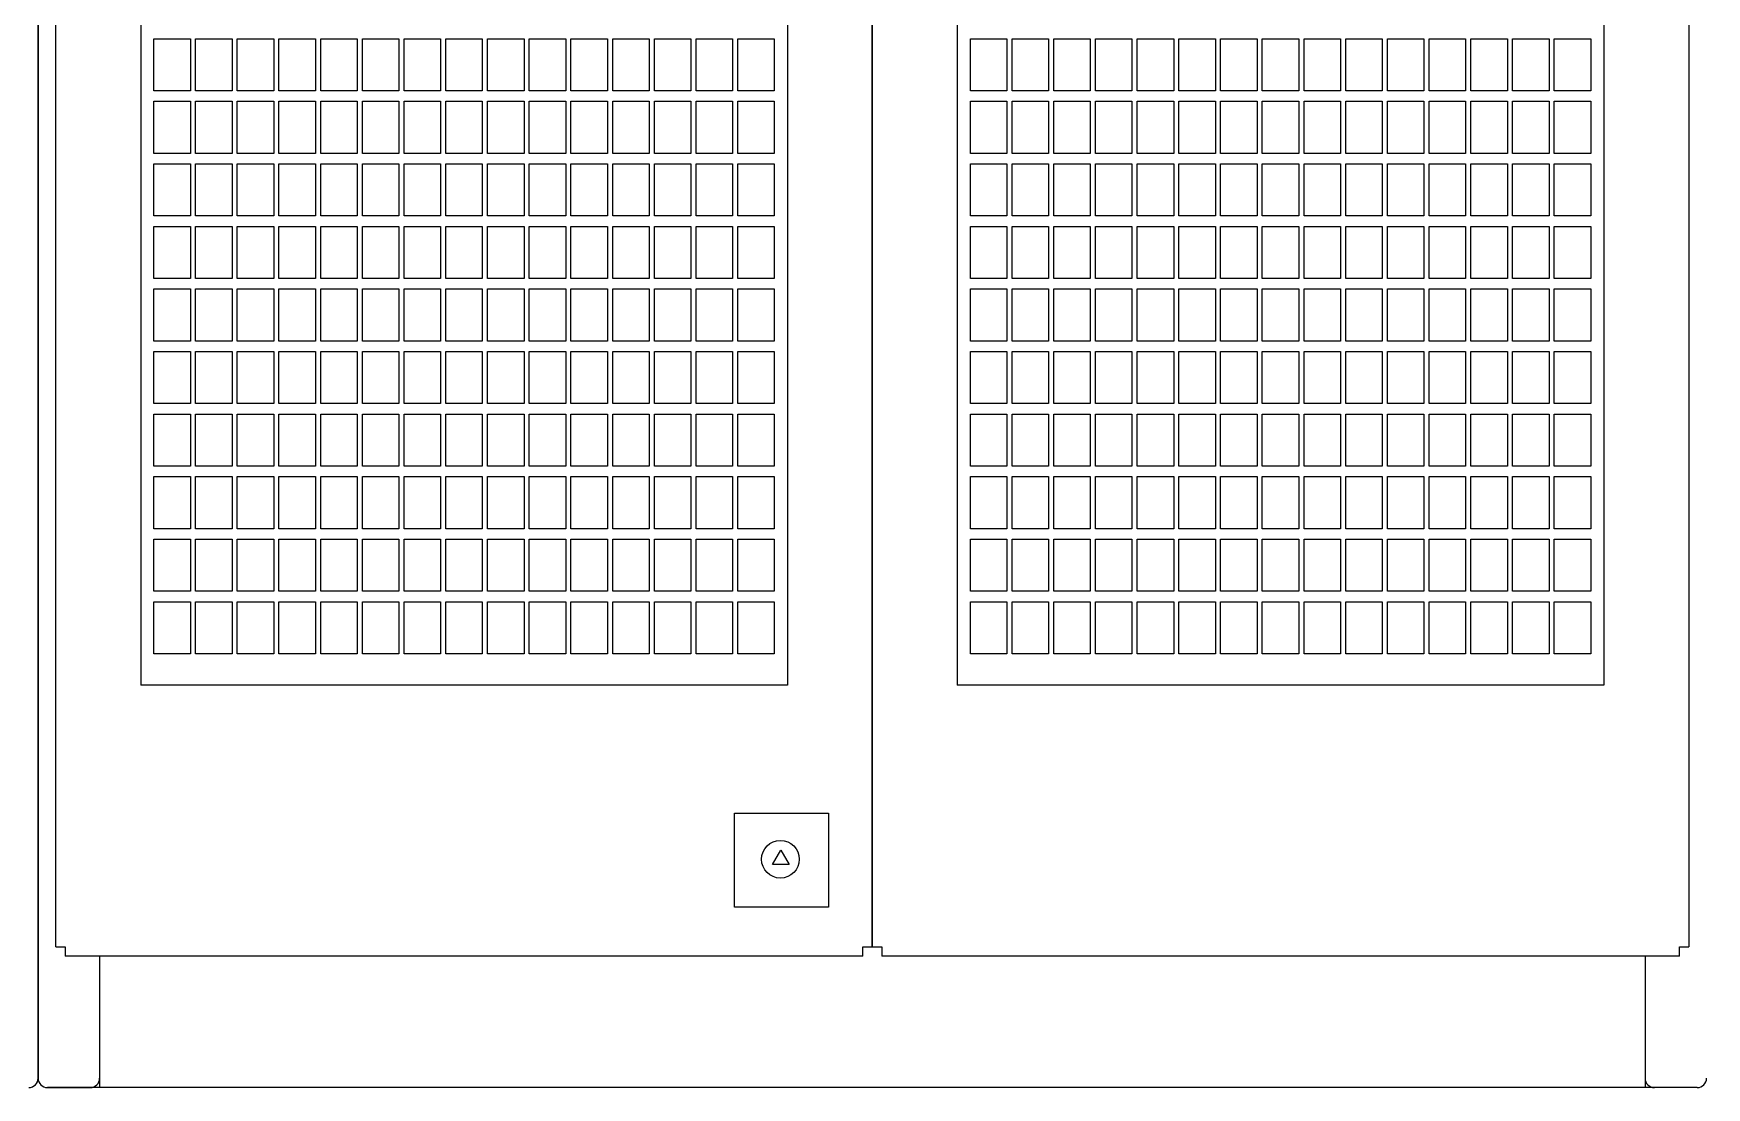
# Model space of a CAD drawing. Header units: inches. Extents: x 0 to 420, y 0 to 297.
# Drawn here: x 202.9 to 267.1, y 62.7 to 103.2 of the extents above; entities that cross this region are included whole.
import ezdxf
from ezdxf.lldxf.tags import DXFTag

# ---------------------------------------------------------------- set-up
doc = ezdxf.new("R2010")
doc.units = ezdxf.units.IN
doc.layers.add('Default', color=7, linetype='Continuous')
doc.layers.add('DV1_Default', color=7, linetype='Continuous')
tags = doc.linetypes.add('CENTER2', pattern=[1.125, 0.75, -0.125, 0.125, -0.125]).pattern_tags.tags
tags[10:11] = [DXFTag(74, 4), DXFTag(75, 0), DXFTag(340, '0'), DXFTag(46, 0.0), DXFTag(50, 0.0), DXFTag(44, 0.0), DXFTag(45, 0.0)]
tags[8:9] = [DXFTag(74, 4), DXFTag(75, 0), DXFTag(340, '0'), DXFTag(46, 0.0), DXFTag(50, 0.0), DXFTag(44, 0.0), DXFTag(45, 0.0)]
tags[6:7] = [DXFTag(74, 4), DXFTag(75, 0), DXFTag(340, '0'), DXFTag(46, 0.0), DXFTag(50, 0.0), DXFTag(44, 0.0), DXFTag(45, 0.0)]
tags[4:5] = [DXFTag(74, 4), DXFTag(75, 0), DXFTag(340, '0'), DXFTag(46, 0.0), DXFTag(50, 0.0), DXFTag(44, 0.0), DXFTag(45, 0.0)]

# ---------------------------------------------------------------- blocks, each defined once
blk = doc.blocks.new('SE')
at = {"layer": 'Default', "color": 7, "linetype": 'Continuous', "ltscale": 25.4}
for p, q in [((229.818, 69.65), (229.818, 73.259)), ((229.818, 73.259), (233.428, 73.259)), ((233.428, 73.259), (233.428, 69.65)), ((231.275, 71.294), (231.595, 71.843)), ((231.919, 71.294), (231.275, 71.294)), ((231.595, 71.843), (231.919, 71.294)), ((233.428, 69.65), (229.818, 69.65))]:
    blk.add_line(p, q, dxfattribs=at)
blk.add_circle((231.584, 71.494), 0.722, dxfattribs=at)
at = {"layer": 'DV1_Default', "color": 7, "linetype": 'Continuous', "ltscale": 25.4}
for p, q in [((203.109, 238.376), (203.109, 63.096)), ((203.109, 238.376), (203.109, 63.096)), ((203.109, 238.376), (203.109, 63.096)), ((203.109, 238.376), (203.109, 63.096)), ((203.109, 238.376), (203.109, 63.096)), ((203.109, 238.376), (203.109, 63.096)), ((203.109, 238.376), (203.109, 79.096)), ((203.109, 63.096), (203.109, 238.376)), ((203.109, 238.376), (203.109, 63.096)), ((203.109, 63.096), (203.109, 238.376)), ((203.109, 63.096), (203.109, 238.376)), ((203.109, 63.096), (203.109, 238.376)), ((203.789, 68.136), (203.789, 233.336)), ((203.789, 68.136), (203.789, 233.336)), ((235.109, 68.136), (235.109, 233.336)), ((266.429, 233.336), (266.429, 68.136)), ((203.109, 63.096), (203.109, 222.376)), ((203.109, 63.096), (203.109, 222.376)), ((203.109, 63.096), (203.109, 222.376)), ((203.109, 63.096), (203.109, 222.376)), ((203.109, 63.096), (203.109, 222.376)), ((203.109, 63.096), (203.109, 222.376)), ((203.109, 63.096), (203.109, 222.376)), ((203.109, 63.096), (203.109, 222.376)), ((235.109, 217.336), (235.109, 68.136)), ((207.549, 100.976), (207.549, 102.976)), ((207.549, 102.976), (208.949, 102.976)), ((208.949, 102.976), (208.949, 100.976)), ((209.149, 100.976), (209.149, 102.976)), ((209.149, 102.976), (210.549, 102.976)), ((210.549, 102.976), (210.549, 100.976)), ((210.749, 100.976), (210.749, 102.976)), ((210.749, 102.976), (212.149, 102.976)), ((212.149, 102.976), (212.149, 100.976)), ((212.349, 100.976), (212.349, 102.976)), ((212.349, 102.976), (213.749, 102.976)), ((213.749, 102.976), (213.749, 100.976)), ((213.949, 100.976), (213.949, 102.976)), ((213.949, 102.976), (215.349, 102.976)), ((215.349, 102.976), (215.349, 100.976)), ((215.549, 100.976), (215.549, 102.976)), ((215.549, 102.976), (216.949, 102.976)), ((216.949, 102.976), (216.949, 100.976)), ((217.149, 100.976), (217.149, 102.976)), ((217.149, 102.976), (218.549, 102.976)), ((218.549, 102.976), (218.549, 100.976)), ((218.749, 100.976), (218.749, 102.976)), ((218.749, 102.976), (220.149, 102.976)), ((220.149, 102.976), (220.149, 100.976)), ((220.349, 100.976), (220.349, 102.976)), ((220.349, 102.976), (221.749, 102.976)), ((221.749, 102.976), (221.749, 100.976)), ((221.949, 100.976), (221.949, 102.976)), ((221.949, 102.976), (223.349, 102.976)), ((223.349, 102.976), (223.349, 100.976)), ((223.549, 100.976), (223.549, 102.976)), ((223.549, 102.976), (224.949, 102.976)), ((224.949, 102.976), (224.949, 100.976)), ((225.149, 100.976), (225.149, 102.976)), ((225.149, 102.976), (226.549, 102.976)), ((226.549, 102.976), (226.549, 100.976)), ((226.749, 100.976), (226.749, 102.976)), ((226.749, 102.976), (228.149, 102.976)), ((228.149, 102.976), (228.149, 100.976)), ((228.349, 100.976), (228.349, 102.976)), ((228.349, 102.976), (229.749, 102.976)), ((229.749, 102.976), (229.749, 100.976)), ((229.949, 100.976), (229.949, 102.976)), ((229.949, 102.976), (231.349, 102.976)), ((231.349, 102.976), (231.349, 100.976)), ((238.869, 100.976), (238.869, 102.976)), ((238.869, 102.976), (240.269, 102.976)), ((240.269, 102.976), (240.269, 100.976)), ((240.469, 100.976), (240.469, 102.976)), ((240.469, 102.976), (241.869, 102.976)), ((241.869, 102.976), (241.869, 100.976)), ((242.069, 100.976), (242.069, 102.976)), ((242.069, 102.976), (243.469, 102.976)), ((243.469, 102.976), (243.469, 100.976)), ((243.669, 100.976), (243.669, 102.976)), ((243.669, 102.976), (245.069, 102.976)), ((245.069, 102.976), (245.069, 100.976)), ((245.269, 100.976), (245.269, 102.976)), ((245.269, 102.976), (246.669, 102.976)), ((246.669, 102.976), (246.669, 100.976)), ((246.869, 100.976), (246.869, 102.976)), ((246.869, 102.976), (248.269, 102.976)), ((248.269, 102.976), (248.269, 100.976)), ((248.469, 100.976), (248.469, 102.976)), ((248.469, 102.976), (249.869, 102.976)), ((249.869, 102.976), (249.869, 100.976)), ((250.069, 100.976), (250.069, 102.976)), ((250.069, 102.976), (251.469, 102.976)), ((251.469, 102.976), (251.469, 100.976)), ((251.669, 100.976), (251.669, 102.976)), ((251.669, 102.976), (253.069, 102.976)), ((253.069, 102.976), (253.069, 100.976)), ((253.269, 100.976), (253.269, 102.976)), ((253.269, 102.976), (254.669, 102.976)), ((254.669, 102.976), (254.669, 100.976)), ((254.869, 100.976), (254.869, 102.976)), ((254.869, 102.976), (256.269, 102.976)), ((256.269, 102.976), (256.269, 100.976)), ((256.469, 100.976), (256.469, 102.976)), ((256.469, 102.976), (257.869, 102.976)), ((257.869, 102.976), (257.869, 100.976)), ((258.069, 100.976), (258.069, 102.976)), ((258.069, 102.976), (259.469, 102.976)), ((259.469, 102.976), (259.469, 100.976)), ((259.669, 100.976), (259.669, 102.976)), ((259.669, 102.976), (261.069, 102.976)), ((261.069, 102.976), (261.069, 100.976)), ((261.269, 100.976), (261.269, 102.976)), ((261.269, 102.976), (262.669, 102.976)), ((262.669, 102.976), (262.669, 100.976)), ((208.949, 100.976), (207.549, 100.976)), ((210.549, 100.976), (209.149, 100.976)), ((212.149, 100.976), (210.749, 100.976)), ((213.749, 100.976), (212.349, 100.976)), ((215.349, 100.976), (213.949, 100.976)), ((216.949, 100.976), (215.549, 100.976)), ((218.549, 100.976), (217.149, 100.976)), ((220.149, 100.976), (218.749, 100.976)), ((221.749, 100.976), (220.349, 100.976)), ((223.349, 100.976), (221.949, 100.976)), ((224.949, 100.976), (223.549, 100.976)), ((226.549, 100.976), (225.149, 100.976)), ((228.149, 100.976), (226.749, 100.976)), ((229.749, 100.976), (228.349, 100.976)), ((231.349, 100.976), (229.949, 100.976)), ((240.269, 100.976), (238.869, 100.976)), ((241.869, 100.976), (240.469, 100.976)), ((243.469, 100.976), (242.069, 100.976)), ((245.069, 100.976), (243.669, 100.976)), ((246.669, 100.976), (245.269, 100.976)), ((248.269, 100.976), (246.869, 100.976)), ((249.869, 100.976), (248.469, 100.976)), ((251.469, 100.976), (250.069, 100.976)), ((253.069, 100.976), (251.669, 100.976)), ((254.669, 100.976), (253.269, 100.976)), ((256.269, 100.976), (254.869, 100.976)), ((257.869, 100.976), (256.469, 100.976)), ((259.469, 100.976), (258.069, 100.976)), ((261.069, 100.976), (259.669, 100.976)), ((262.669, 100.976), (261.269, 100.976)), ((207.549, 98.576), (207.549, 100.576)), ((207.549, 100.576), (208.949, 100.576)), ((208.949, 100.576), (208.949, 98.576)), ((209.149, 98.576), (209.149, 100.576)), ((209.149, 100.576), (210.549, 100.576)), ((210.549, 100.576), (210.549, 98.576)), ((210.749, 98.576), (210.749, 100.576)), ((210.749, 100.576), (212.149, 100.576)), ((212.149, 100.576), (212.149, 98.576)), ((212.349, 98.576), (212.349, 100.576)), ((212.349, 100.576), (213.749, 100.576)), ((213.749, 100.576), (213.749, 98.576)), ((213.949, 98.576), (213.949, 100.576)), ((213.949, 100.576), (215.349, 100.576)), ((215.349, 100.576), (215.349, 98.576)), ((215.549, 98.576), (215.549, 100.576)), ((215.549, 100.576), (216.949, 100.576)), ((216.949, 100.576), (216.949, 98.576)), ((217.149, 98.576), (217.149, 100.576)), ((217.149, 100.576), (218.549, 100.576)), ((218.549, 100.576), (218.549, 98.576)), ((218.749, 98.576), (218.749, 100.576)), ((218.749, 100.576), (220.149, 100.576)), ((220.149, 100.576), (220.149, 98.576)), ((220.349, 98.576), (220.349, 100.576)), ((220.349, 100.576), (221.749, 100.576)), ((221.749, 100.576), (221.749, 98.576)), ((221.949, 98.576), (221.949, 100.576)), ((221.949, 100.576), (223.349, 100.576)), ((223.349, 100.576), (223.349, 98.576)), ((223.549, 98.576), (223.549, 100.576)), ((223.549, 100.576), (224.949, 100.576)), ((224.949, 100.576), (224.949, 98.576)), ((225.149, 98.576), (225.149, 100.576)), ((225.149, 100.576), (226.549, 100.576)), ((226.549, 100.576), (226.549, 98.576)), ((226.749, 98.576), (226.749, 100.576)), ((226.749, 100.576), (228.149, 100.576)), ((228.149, 100.576), (228.149, 98.576)), ((228.349, 98.576), (228.349, 100.576)), ((228.349, 100.576), (229.749, 100.576)), ((229.749, 100.576), (229.749, 98.576)), ((229.949, 98.576), (229.949, 100.576)), ((229.949, 100.576), (231.349, 100.576)), ((231.349, 100.576), (231.349, 98.576)), ((238.869, 98.576), (238.869, 100.576)), ((238.869, 100.576), (240.269, 100.576)), ((240.269, 100.576), (240.269, 98.576)), ((240.469, 98.576), (240.469, 100.576)), ((240.469, 100.576), (241.869, 100.576)), ((241.869, 100.576), (241.869, 98.576)), ((242.069, 98.576), (242.069, 100.576)), ((242.069, 100.576), (243.469, 100.576)), ((243.469, 100.576), (243.469, 98.576)), ((243.669, 98.576), (243.669, 100.576)), ((243.669, 100.576), (245.069, 100.576)), ((245.069, 100.576), (245.069, 98.576)), ((245.269, 98.576), (245.269, 100.576)), ((245.269, 100.576), (246.669, 100.576)), ((246.669, 100.576), (246.669, 98.576)), ((246.869, 98.576), (246.869, 100.576)), ((246.869, 100.576), (248.269, 100.576)), ((248.269, 100.576), (248.269, 98.576)), ((248.469, 98.576), (248.469, 100.576)), ((248.469, 100.576), (249.869, 100.576)), ((249.869, 100.576), (249.869, 98.576)), ((250.069, 98.576), (250.069, 100.576)), ((250.069, 100.576), (251.469, 100.576)), ((251.469, 100.576), (251.469, 98.576)), ((251.669, 98.576), (251.669, 100.576)), ((251.669, 100.576), (253.069, 100.576)), ((253.069, 100.576), (253.069, 98.576)), ((253.269, 98.576), (253.269, 100.576)), ((253.269, 100.576), (254.669, 100.576)), ((254.669, 100.576), (254.669, 98.576)), ((254.869, 98.576), (254.869, 100.576)), ((254.869, 100.576), (256.269, 100.576)), ((256.269, 100.576), (256.269, 98.576)), ((256.469, 98.576), (256.469, 100.576)), ((256.469, 100.576), (257.869, 100.576)), ((257.869, 100.576), (257.869, 98.576)), ((258.069, 98.576), (258.069, 100.576)), ((258.069, 100.576), (259.469, 100.576)), ((259.469, 100.576), (259.469, 98.576)), ((259.669, 98.576), (259.669, 100.576)), ((259.669, 100.576), (261.069, 100.576)), ((261.069, 100.576), (261.069, 98.576)), ((261.269, 98.576), (261.269, 100.576)), ((261.269, 100.576), (262.669, 100.576)), ((262.669, 100.576), (262.669, 98.576)), ((208.949, 98.576), (207.549, 98.576)), ((210.549, 98.576), (209.149, 98.576)), ((212.149, 98.576), (210.749, 98.576)), ((213.749, 98.576), (212.349, 98.576)), ((215.349, 98.576), (213.949, 98.576)), ((216.949, 98.576), (215.549, 98.576)), ((218.549, 98.576), (217.149, 98.576)), ((220.149, 98.576), (218.749, 98.576)), ((221.749, 98.576), (220.349, 98.576)), ((223.349, 98.576), (221.949, 98.576)), ((224.949, 98.576), (223.549, 98.576)), ((226.549, 98.576), (225.149, 98.576)), ((228.149, 98.576), (226.749, 98.576)), ((229.749, 98.576), (228.349, 98.576)), ((231.349, 98.576), (229.949, 98.576)), ((240.269, 98.576), (238.869, 98.576)), ((241.869, 98.576), (240.469, 98.576)), ((243.469, 98.576), (242.069, 98.576)), ((245.069, 98.576), (243.669, 98.576)), ((246.669, 98.576), (245.269, 98.576)), ((248.269, 98.576), (246.869, 98.576)), ((249.869, 98.576), (248.469, 98.576)), ((251.469, 98.576), (250.069, 98.576)), ((253.069, 98.576), (251.669, 98.576)), ((254.669, 98.576), (253.269, 98.576)), ((256.269, 98.576), (254.869, 98.576)), ((257.869, 98.576), (256.469, 98.576)), ((259.469, 98.576), (258.069, 98.576)), ((261.069, 98.576), (259.669, 98.576)), ((262.669, 98.576), (261.269, 98.576)), ((207.549, 96.176), (207.549, 98.176)), ((207.549, 98.176), (208.949, 98.176)), ((208.949, 98.176), (208.949, 96.176)), ((209.149, 96.176), (209.149, 98.176)), ((209.149, 98.176), (210.549, 98.176)), ((210.549, 98.176), (210.549, 96.176)), ((210.749, 96.176), (210.749, 98.176)), ((210.749, 98.176), (212.149, 98.176)), ((212.149, 98.176), (212.149, 96.176)), ((212.349, 96.176), (212.349, 98.176)), ((212.349, 98.176), (213.749, 98.176)), ((213.749, 98.176), (213.749, 96.176)), ((213.949, 96.176), (213.949, 98.176)), ((213.949, 98.176), (215.349, 98.176)), ((215.349, 98.176), (215.349, 96.176)), ((215.549, 96.176), (215.549, 98.176)), ((215.549, 98.176), (216.949, 98.176)), ((216.949, 98.176), (216.949, 96.176)), ((217.149, 96.176), (217.149, 98.176)), ((217.149, 98.176), (218.549, 98.176)), ((218.549, 98.176), (218.549, 96.176)), ((218.749, 96.176), (218.749, 98.176)), ((218.749, 98.176), (220.149, 98.176)), ((220.149, 98.176), (220.149, 96.176)), ((220.349, 96.176), (220.349, 98.176)), ((220.349, 98.176), (221.749, 98.176)), ((221.749, 98.176), (221.749, 96.176)), ((221.949, 96.176), (221.949, 98.176)), ((221.949, 98.176), (223.349, 98.176)), ((223.349, 98.176), (223.349, 96.176)), ((223.549, 96.176), (223.549, 98.176)), ((223.549, 98.176), (224.949, 98.176)), ((224.949, 98.176), (224.949, 96.176)), ((225.149, 96.176), (225.149, 98.176)), ((225.149, 98.176), (226.549, 98.176)), ((226.549, 98.176), (226.549, 96.176)), ((226.749, 96.176), (226.749, 98.176)), ((226.749, 98.176), (228.149, 98.176)), ((228.149, 98.176), (228.149, 96.176)), ((228.349, 96.176), (228.349, 98.176)), ((228.349, 98.176), (229.749, 98.176)), ((229.749, 98.176), (229.749, 96.176)), ((229.949, 96.176), (229.949, 98.176)), ((229.949, 98.176), (231.349, 98.176)), ((231.349, 98.176), (231.349, 96.176)), ((238.869, 96.176), (238.869, 98.176)), ((238.869, 98.176), (240.269, 98.176)), ((240.269, 98.176), (240.269, 96.176)), ((240.469, 96.176), (240.469, 98.176)), ((240.469, 98.176), (241.869, 98.176)), ((241.869, 98.176), (241.869, 96.176)), ((242.069, 96.176), (242.069, 98.176)), ((242.069, 98.176), (243.469, 98.176)), ((243.469, 98.176), (243.469, 96.176)), ((243.669, 96.176), (243.669, 98.176)), ((243.669, 98.176), (245.069, 98.176)), ((245.069, 98.176), (245.069, 96.176)), ((245.269, 96.176), (245.269, 98.176)), ((245.269, 98.176), (246.669, 98.176)), ((246.669, 98.176), (246.669, 96.176)), ((246.869, 96.176), (246.869, 98.176)), ((246.869, 98.176), (248.269, 98.176)), ((248.269, 98.176), (248.269, 96.176)), ((248.469, 96.176), (248.469, 98.176)), ((248.469, 98.176), (249.869, 98.176)), ((249.869, 98.176), (249.869, 96.176)), ((250.069, 96.176), (250.069, 98.176)), ((250.069, 98.176), (251.469, 98.176)), ((251.469, 98.176), (251.469, 96.176)), ((251.669, 96.176), (251.669, 98.176)), ((251.669, 98.176), (253.069, 98.176)), ((253.069, 98.176), (253.069, 96.176)), ((253.269, 96.176), (253.269, 98.176)), ((253.269, 98.176), (254.669, 98.176)), ((254.669, 98.176), (254.669, 96.176)), ((254.869, 96.176), (254.869, 98.176)), ((254.869, 98.176), (256.269, 98.176)), ((256.269, 98.176), (256.269, 96.176)), ((256.469, 96.176), (256.469, 98.176)), ((256.469, 98.176), (257.869, 98.176)), ((257.869, 98.176), (257.869, 96.176)), ((258.069, 96.176), (258.069, 98.176)), ((258.069, 98.176), (259.469, 98.176)), ((259.469, 98.176), (259.469, 96.176)), ((259.669, 96.176), (259.669, 98.176)), ((259.669, 98.176), (261.069, 98.176)), ((261.069, 98.176), (261.069, 96.176)), ((261.269, 96.176), (261.269, 98.176)), ((261.269, 98.176), (262.669, 98.176)), ((262.669, 98.176), (262.669, 96.176)), ((208.949, 96.176), (207.549, 96.176)), ((207.549, 93.776), (207.549, 95.776)), ((207.549, 95.776), (208.949, 95.776)), ((208.949, 95.776), (208.949, 93.776)), ((210.549, 96.176), (209.149, 96.176)), ((209.149, 93.776), (209.149, 95.776)), ((209.149, 95.776), (210.549, 95.776)), ((210.549, 95.776), (210.549, 93.776)), ((212.149, 96.176), (210.749, 96.176)), ((210.749, 93.776), (210.749, 95.776)), ((210.749, 95.776), (212.149, 95.776)), ((212.149, 95.776), (212.149, 93.776)), ((213.749, 96.176), (212.349, 96.176)), ((212.349, 93.776), (212.349, 95.776)), ((212.349, 95.776), (213.749, 95.776)), ((213.749, 95.776), (213.749, 93.776)), ((215.349, 96.176), (213.949, 96.176)), ((213.949, 93.776), (213.949, 95.776)), ((213.949, 95.776), (215.349, 95.776)), ((215.349, 95.776), (215.349, 93.776)), ((216.949, 96.176), (215.549, 96.176)), ((215.549, 93.776), (215.549, 95.776)), ((215.549, 95.776), (216.949, 95.776)), ((216.949, 95.776), (216.949, 93.776)), ((218.549, 96.176), (217.149, 96.176)), ((217.149, 93.776), (217.149, 95.776)), ((217.149, 95.776), (218.549, 95.776)), ((218.549, 95.776), (218.549, 93.776)), ((220.149, 96.176), (218.749, 96.176)), ((218.749, 93.776), (218.749, 95.776)), ((218.749, 95.776), (220.149, 95.776)), ((220.149, 95.776), (220.149, 93.776)), ((221.749, 96.176), (220.349, 96.176)), ((220.349, 93.776), (220.349, 95.776)), ((220.349, 95.776), (221.749, 95.776)), ((221.749, 95.776), (221.749, 93.776)), ((223.349, 96.176), (221.949, 96.176)), ((221.949, 93.776), (221.949, 95.776)), ((221.949, 95.776), (223.349, 95.776)), ((223.349, 95.776), (223.349, 93.776)), ((224.949, 96.176), (223.549, 96.176)), ((223.549, 93.776), (223.549, 95.776)), ((223.549, 95.776), (224.949, 95.776)), ((224.949, 95.776), (224.949, 93.776)), ((226.549, 96.176), (225.149, 96.176)), ((225.149, 93.776), (225.149, 95.776)), ((225.149, 95.776), (226.549, 95.776)), ((226.549, 95.776), (226.549, 93.776)), ((228.149, 96.176), (226.749, 96.176)), ((226.749, 93.776), (226.749, 95.776)), ((226.749, 95.776), (228.149, 95.776)), ((228.149, 95.776), (228.149, 93.776)), ((229.749, 96.176), (228.349, 96.176)), ((228.349, 93.776), (228.349, 95.776)), ((228.349, 95.776), (229.749, 95.776)), ((229.749, 95.776), (229.749, 93.776)), ((231.349, 96.176), (229.949, 96.176)), ((229.949, 93.776), (229.949, 95.776)), ((229.949, 95.776), (231.349, 95.776)), ((231.349, 95.776), (231.349, 93.776)), ((240.269, 96.176), (238.869, 96.176)), ((238.869, 93.776), (238.869, 95.776)), ((238.869, 95.776), (240.269, 95.776)), ((240.269, 95.776), (240.269, 93.776)), ((241.869, 96.176), (240.469, 96.176)), ((240.469, 93.776), (240.469, 95.776)), ((240.469, 95.776), (241.869, 95.776)), ((241.869, 95.776), (241.869, 93.776)), ((243.469, 96.176), (242.069, 96.176)), ((242.069, 93.776), (242.069, 95.776)), ((242.069, 95.776), (243.469, 95.776)), ((243.469, 95.776), (243.469, 93.776)), ((245.069, 96.176), (243.669, 96.176)), ((243.669, 93.776), (243.669, 95.776)), ((243.669, 95.776), (245.069, 95.776)), ((245.069, 95.776), (245.069, 93.776)), ((246.669, 96.176), (245.269, 96.176)), ((245.269, 93.776), (245.269, 95.776)), ((245.269, 95.776), (246.669, 95.776)), ((246.669, 95.776), (246.669, 93.776)), ((248.269, 96.176), (246.869, 96.176)), ((246.869, 93.776), (246.869, 95.776)), ((246.869, 95.776), (248.269, 95.776)), ((248.269, 95.776), (248.269, 93.776)), ((249.869, 96.176), (248.469, 96.176)), ((248.469, 93.776), (248.469, 95.776)), ((248.469, 95.776), (249.869, 95.776)), ((249.869, 95.776), (249.869, 93.776)), ((251.469, 96.176), (250.069, 96.176)), ((250.069, 93.776), (250.069, 95.776)), ((250.069, 95.776), (251.469, 95.776)), ((251.469, 95.776), (251.469, 93.776)), ((253.069, 96.176), (251.669, 96.176)), ((251.669, 93.776), (251.669, 95.776)), ((251.669, 95.776), (253.069, 95.776)), ((253.069, 95.776), (253.069, 93.776)), ((254.669, 96.176), (253.269, 96.176)), ((253.269, 93.776), (253.269, 95.776)), ((253.269, 95.776), (254.669, 95.776)), ((254.669, 95.776), (254.669, 93.776)), ((256.269, 96.176), (254.869, 96.176)), ((254.869, 93.776), (254.869, 95.776)), ((254.869, 95.776), (256.269, 95.776)), ((256.269, 95.776), (256.269, 93.776)), ((257.869, 96.176), (256.469, 96.176)), ((256.469, 93.776), (256.469, 95.776)), ((256.469, 95.776), (257.869, 95.776)), ((257.869, 95.776), (257.869, 93.776)), ((259.469, 96.176), (258.069, 96.176)), ((258.069, 93.776), (258.069, 95.776)), ((258.069, 95.776), (259.469, 95.776)), ((259.469, 95.776), (259.469, 93.776)), ((261.069, 96.176), (259.669, 96.176)), ((259.669, 93.776), (259.669, 95.776)), ((259.669, 95.776), (261.069, 95.776)), ((261.069, 95.776), (261.069, 93.776)), ((262.669, 96.176), (261.269, 96.176)), ((261.269, 93.776), (261.269, 95.776)), ((261.269, 95.776), (262.669, 95.776)), ((262.669, 95.776), (262.669, 93.776)), ((208.949, 93.776), (207.549, 93.776)), ((210.549, 93.776), (209.149, 93.776)), ((212.149, 93.776), (210.749, 93.776)), ((213.749, 93.776), (212.349, 93.776)), ((215.349, 93.776), (213.949, 93.776)), ((216.949, 93.776), (215.549, 93.776)), ((218.549, 93.776), (217.149, 93.776)), ((220.149, 93.776), (218.749, 93.776)), ((221.749, 93.776), (220.349, 93.776)), ((223.349, 93.776), (221.949, 93.776)), ((224.949, 93.776), (223.549, 93.776)), ((226.549, 93.776), (225.149, 93.776)), ((228.149, 93.776), (226.749, 93.776)), ((229.749, 93.776), (228.349, 93.776)), ((231.349, 93.776), (229.949, 93.776)), ((240.269, 93.776), (238.869, 93.776)), ((241.869, 93.776), (240.469, 93.776)), ((243.469, 93.776), (242.069, 93.776)), ((245.069, 93.776), (243.669, 93.776)), ((246.669, 93.776), (245.269, 93.776)), ((248.269, 93.776), (246.869, 93.776)), ((249.869, 93.776), (248.469, 93.776)), ((251.469, 93.776), (250.069, 93.776)), ((253.069, 93.776), (251.669, 93.776)), ((254.669, 93.776), (253.269, 93.776)), ((256.269, 93.776), (254.869, 93.776)), ((257.869, 93.776), (256.469, 93.776)), ((259.469, 93.776), (258.069, 93.776)), ((261.069, 93.776), (259.669, 93.776)), ((262.669, 93.776), (261.269, 93.776)), ((207.549, 91.376), (207.549, 93.376)), ((207.549, 93.376), (208.949, 93.376)), ((208.949, 93.376), (208.949, 91.376)), ((209.149, 91.376), (209.149, 93.376)), ((209.149, 93.376), (210.549, 93.376)), ((210.549, 93.376), (210.549, 91.376)), ((210.749, 91.376), (210.749, 93.376)), ((210.749, 93.376), (212.149, 93.376)), ((212.149, 93.376), (212.149, 91.376)), ((212.349, 91.376), (212.349, 93.376)), ((212.349, 93.376), (213.749, 93.376)), ((213.749, 93.376), (213.749, 91.376)), ((213.949, 91.376), (213.949, 93.376)), ((213.949, 93.376), (215.349, 93.376)), ((215.349, 93.376), (215.349, 91.376)), ((215.549, 91.376), (215.549, 93.376)), ((215.549, 93.376), (216.949, 93.376)), ((216.949, 93.376), (216.949, 91.376)), ((217.149, 91.376), (217.149, 93.376)), ((217.149, 93.376), (218.549, 93.376)), ((218.549, 93.376), (218.549, 91.376)), ((218.749, 91.376), (218.749, 93.376)), ((218.749, 93.376), (220.149, 93.376)), ((220.149, 93.376), (220.149, 91.376)), ((220.349, 91.376), (220.349, 93.376)), ((220.349, 93.376), (221.749, 93.376)), ((221.749, 93.376), (221.749, 91.376)), ((221.949, 91.376), (221.949, 93.376)), ((221.949, 93.376), (223.349, 93.376)), ((223.349, 93.376), (223.349, 91.376)), ((223.549, 91.376), (223.549, 93.376)), ((223.549, 93.376), (224.949, 93.376)), ((224.949, 93.376), (224.949, 91.376)), ((225.149, 91.376), (225.149, 93.376)), ((225.149, 93.376), (226.549, 93.376)), ((226.549, 93.376), (226.549, 91.376)), ((226.749, 91.376), (226.749, 93.376)), ((226.749, 93.376), (228.149, 93.376)), ((228.149, 93.376), (228.149, 91.376)), ((228.349, 91.376), (228.349, 93.376)), ((228.349, 93.376), (229.749, 93.376)), ((229.749, 93.376), (229.749, 91.376)), ((229.949, 91.376), (229.949, 93.376)), ((229.949, 93.376), (231.349, 93.376)), ((231.349, 93.376), (231.349, 91.376)), ((238.869, 91.376), (238.869, 93.376)), ((238.869, 93.376), (240.269, 93.376)), ((240.269, 93.376), (240.269, 91.376)), ((240.469, 91.376), (240.469, 93.376)), ((240.469, 93.376), (241.869, 93.376)), ((241.869, 93.376), (241.869, 91.376)), ((242.069, 91.376), (242.069, 93.376)), ((242.069, 93.376), (243.469, 93.376)), ((243.469, 93.376), (243.469, 91.376)), ((243.669, 91.376), (243.669, 93.376)), ((243.669, 93.376), (245.069, 93.376)), ((245.069, 93.376), (245.069, 91.376)), ((245.269, 91.376), (245.269, 93.376)), ((245.269, 93.376), (246.669, 93.376)), ((246.669, 93.376), (246.669, 91.376)), ((246.869, 91.376), (246.869, 93.376)), ((246.869, 93.376), (248.269, 93.376)), ((248.269, 93.376), (248.269, 91.376)), ((248.469, 91.376), (248.469, 93.376)), ((248.469, 93.376), (249.869, 93.376)), ((249.869, 93.376), (249.869, 91.376)), ((250.069, 91.376), (250.069, 93.376)), ((250.069, 93.376), (251.469, 93.376)), ((251.469, 93.376), (251.469, 91.376)), ((251.669, 91.376), (251.669, 93.376)), ((251.669, 93.376), (253.069, 93.376)), ((253.069, 93.376), (253.069, 91.376)), ((253.269, 91.376), (253.269, 93.376)), ((253.269, 93.376), (254.669, 93.376)), ((254.669, 93.376), (254.669, 91.376)), ((254.869, 91.376), (254.869, 93.376)), ((254.869, 93.376), (256.269, 93.376)), ((256.269, 93.376), (256.269, 91.376)), ((256.469, 91.376), (256.469, 93.376)), ((256.469, 93.376), (257.869, 93.376)), ((257.869, 93.376), (257.869, 91.376)), ((258.069, 91.376), (258.069, 93.376)), ((258.069, 93.376), (259.469, 93.376)), ((259.469, 93.376), (259.469, 91.376)), ((259.669, 91.376), (259.669, 93.376)), ((259.669, 93.376), (261.069, 93.376)), ((261.069, 93.376), (261.069, 91.376)), ((261.269, 91.376), (261.269, 93.376)), ((261.269, 93.376), (262.669, 93.376)), ((262.669, 93.376), (262.669, 91.376)), ((208.949, 91.376), (207.549, 91.376)), ((210.549, 91.376), (209.149, 91.376)), ((212.149, 91.376), (210.749, 91.376)), ((213.749, 91.376), (212.349, 91.376)), ((215.349, 91.376), (213.949, 91.376)), ((216.949, 91.376), (215.549, 91.376)), ((218.549, 91.376), (217.149, 91.376)), ((220.149, 91.376), (218.749, 91.376)), ((221.749, 91.376), (220.349, 91.376)), ((223.349, 91.376), (221.949, 91.376)), ((224.949, 91.376), (223.549, 91.376)), ((226.549, 91.376), (225.149, 91.376)), ((228.149, 91.376), (226.749, 91.376)), ((229.749, 91.376), (228.349, 91.376)), ((231.349, 91.376), (229.949, 91.376)), ((240.269, 91.376), (238.869, 91.376)), ((241.869, 91.376), (240.469, 91.376)), ((243.469, 91.376), (242.069, 91.376)), ((245.069, 91.376), (243.669, 91.376)), ((246.669, 91.376), (245.269, 91.376)), ((248.269, 91.376), (246.869, 91.376)), ((249.869, 91.376), (248.469, 91.376)), ((251.469, 91.376), (250.069, 91.376)), ((253.069, 91.376), (251.669, 91.376)), ((254.669, 91.376), (253.269, 91.376)), ((256.269, 91.376), (254.869, 91.376)), ((257.869, 91.376), (256.469, 91.376)), ((259.469, 91.376), (258.069, 91.376)), ((261.069, 91.376), (259.669, 91.376)), ((262.669, 91.376), (261.269, 91.376)), ((207.549, 88.976), (207.549, 90.976)), ((207.549, 90.976), (208.949, 90.976)), ((208.949, 90.976), (208.949, 88.976)), ((209.149, 88.976), (209.149, 90.976)), ((209.149, 90.976), (210.549, 90.976)), ((210.549, 90.976), (210.549, 88.976)), ((210.749, 88.976), (210.749, 90.976)), ((210.749, 90.976), (212.149, 90.976)), ((212.149, 90.976), (212.149, 88.976)), ((212.349, 88.976), (212.349, 90.976)), ((212.349, 90.976), (213.749, 90.976)), ((213.749, 90.976), (213.749, 88.976)), ((213.949, 88.976), (213.949, 90.976)), ((213.949, 90.976), (215.349, 90.976)), ((215.349, 90.976), (215.349, 88.976)), ((215.549, 88.976), (215.549, 90.976)), ((215.549, 90.976), (216.949, 90.976)), ((216.949, 90.976), (216.949, 88.976)), ((217.149, 88.976), (217.149, 90.976)), ((217.149, 90.976), (218.549, 90.976)), ((218.549, 90.976), (218.549, 88.976)), ((218.749, 88.976), (218.749, 90.976)), ((218.749, 90.976), (220.149, 90.976)), ((220.149, 90.976), (220.149, 88.976)), ((220.349, 88.976), (220.349, 90.976)), ((220.349, 90.976), (221.749, 90.976)), ((221.749, 90.976), (221.749, 88.976)), ((221.949, 88.976), (221.949, 90.976)), ((221.949, 90.976), (223.349, 90.976)), ((223.349, 90.976), (223.349, 88.976)), ((223.549, 88.976), (223.549, 90.976)), ((223.549, 90.976), (224.949, 90.976)), ((224.949, 90.976), (224.949, 88.976)), ((225.149, 88.976), (225.149, 90.976)), ((225.149, 90.976), (226.549, 90.976)), ((226.549, 90.976), (226.549, 88.976)), ((226.749, 88.976), (226.749, 90.976)), ((226.749, 90.976), (228.149, 90.976)), ((228.149, 90.976), (228.149, 88.976)), ((228.349, 88.976), (228.349, 90.976)), ((228.349, 90.976), (229.749, 90.976)), ((229.749, 90.976), (229.749, 88.976)), ((229.949, 88.976), (229.949, 90.976)), ((229.949, 90.976), (231.349, 90.976)), ((231.349, 90.976), (231.349, 88.976)), ((238.869, 88.976), (238.869, 90.976)), ((238.869, 90.976), (240.269, 90.976)), ((240.269, 90.976), (240.269, 88.976)), ((240.469, 88.976), (240.469, 90.976)), ((240.469, 90.976), (241.869, 90.976)), ((241.869, 90.976), (241.869, 88.976)), ((242.069, 88.976), (242.069, 90.976)), ((242.069, 90.976), (243.469, 90.976)), ((243.469, 90.976), (243.469, 88.976)), ((243.669, 88.976), (243.669, 90.976)), ((243.669, 90.976), (245.069, 90.976)), ((245.069, 90.976), (245.069, 88.976)), ((245.269, 88.976), (245.269, 90.976)), ((245.269, 90.976), (246.669, 90.976)), ((246.669, 90.976), (246.669, 88.976)), ((246.869, 88.976), (246.869, 90.976)), ((246.869, 90.976), (248.269, 90.976)), ((248.269, 90.976), (248.269, 88.976)), ((248.469, 88.976), (248.469, 90.976)), ((248.469, 90.976), (249.869, 90.976)), ((249.869, 90.976), (249.869, 88.976)), ((250.069, 88.976), (250.069, 90.976)), ((250.069, 90.976), (251.469, 90.976)), ((251.469, 90.976), (251.469, 88.976)), ((251.669, 88.976), (251.669, 90.976)), ((251.669, 90.976), (253.069, 90.976)), ((253.069, 90.976), (253.069, 88.976)), ((253.269, 88.976), (253.269, 90.976)), ((253.269, 90.976), (254.669, 90.976)), ((254.669, 90.976), (254.669, 88.976)), ((254.869, 88.976), (254.869, 90.976)), ((254.869, 90.976), (256.269, 90.976)), ((256.269, 90.976), (256.269, 88.976)), ((256.469, 88.976), (256.469, 90.976)), ((256.469, 90.976), (257.869, 90.976)), ((257.869, 90.976), (257.869, 88.976)), ((258.069, 88.976), (258.069, 90.976)), ((258.069, 90.976), (259.469, 90.976)), ((259.469, 90.976), (259.469, 88.976)), ((259.669, 88.976), (259.669, 90.976)), ((259.669, 90.976), (261.069, 90.976)), ((261.069, 90.976), (261.069, 88.976)), ((261.269, 88.976), (261.269, 90.976)), ((261.269, 90.976), (262.669, 90.976)), ((262.669, 90.976), (262.669, 88.976)), ((208.949, 88.976), (207.549, 88.976)), ((207.549, 86.576), (207.549, 88.576)), ((207.549, 88.576), (208.949, 88.576)), ((208.949, 88.576), (208.949, 86.576)), ((210.549, 88.976), (209.149, 88.976)), ((209.149, 86.576), (209.149, 88.576)), ((209.149, 88.576), (210.549, 88.576)), ((210.549, 88.576), (210.549, 86.576)), ((212.149, 88.976), (210.749, 88.976)), ((210.749, 86.576), (210.749, 88.576)), ((210.749, 88.576), (212.149, 88.576)), ((212.149, 88.576), (212.149, 86.576)), ((213.749, 88.976), (212.349, 88.976)), ((212.349, 86.576), (212.349, 88.576)), ((212.349, 88.576), (213.749, 88.576)), ((213.749, 88.576), (213.749, 86.576)), ((215.349, 88.976), (213.949, 88.976)), ((213.949, 86.576), (213.949, 88.576)), ((213.949, 88.576), (215.349, 88.576)), ((215.349, 88.576), (215.349, 86.576)), ((216.949, 88.976), (215.549, 88.976)), ((215.549, 86.576), (215.549, 88.576)), ((215.549, 88.576), (216.949, 88.576)), ((216.949, 88.576), (216.949, 86.576)), ((218.549, 88.976), (217.149, 88.976)), ((217.149, 86.576), (217.149, 88.576)), ((217.149, 88.576), (218.549, 88.576)), ((218.549, 88.576), (218.549, 86.576)), ((220.149, 88.976), (218.749, 88.976)), ((218.749, 86.576), (218.749, 88.576)), ((218.749, 88.576), (220.149, 88.576)), ((220.149, 88.576), (220.149, 86.576)), ((221.749, 88.976), (220.349, 88.976)), ((220.349, 86.576), (220.349, 88.576)), ((220.349, 88.576), (221.749, 88.576)), ((221.749, 88.576), (221.749, 86.576)), ((223.349, 88.976), (221.949, 88.976)), ((221.949, 86.576), (221.949, 88.576)), ((221.949, 88.576), (223.349, 88.576)), ((223.349, 88.576), (223.349, 86.576)), ((224.949, 88.976), (223.549, 88.976)), ((223.549, 86.576), (223.549, 88.576)), ((223.549, 88.576), (224.949, 88.576)), ((224.949, 88.576), (224.949, 86.576)), ((226.549, 88.976), (225.149, 88.976)), ((225.149, 86.576), (225.149, 88.576)), ((225.149, 88.576), (226.549, 88.576)), ((226.549, 88.576), (226.549, 86.576)), ((228.149, 88.976), (226.749, 88.976)), ((226.749, 86.576), (226.749, 88.576)), ((226.749, 88.576), (228.149, 88.576)), ((228.149, 88.576), (228.149, 86.576)), ((229.749, 88.976), (228.349, 88.976)), ((228.349, 86.576), (228.349, 88.576)), ((228.349, 88.576), (229.749, 88.576)), ((229.749, 88.576), (229.749, 86.576)), ((231.349, 88.976), (229.949, 88.976)), ((229.949, 86.576), (229.949, 88.576)), ((229.949, 88.576), (231.349, 88.576)), ((231.349, 88.576), (231.349, 86.576)), ((240.269, 88.976), (238.869, 88.976)), ((238.869, 86.576), (238.869, 88.576)), ((238.869, 88.576), (240.269, 88.576)), ((240.269, 88.576), (240.269, 86.576)), ((241.869, 88.976), (240.469, 88.976)), ((240.469, 86.576), (240.469, 88.576)), ((240.469, 88.576), (241.869, 88.576)), ((241.869, 88.576), (241.869, 86.576)), ((243.469, 88.976), (242.069, 88.976)), ((242.069, 86.576), (242.069, 88.576)), ((242.069, 88.576), (243.469, 88.576)), ((243.469, 88.576), (243.469, 86.576)), ((245.069, 88.976), (243.669, 88.976)), ((243.669, 86.576), (243.669, 88.576)), ((243.669, 88.576), (245.069, 88.576)), ((245.069, 88.576), (245.069, 86.576)), ((246.669, 88.976), (245.269, 88.976)), ((245.269, 86.576), (245.269, 88.576)), ((245.269, 88.576), (246.669, 88.576)), ((246.669, 88.576), (246.669, 86.576)), ((248.269, 88.976), (246.869, 88.976)), ((246.869, 86.576), (246.869, 88.576)), ((246.869, 88.576), (248.269, 88.576)), ((248.269, 88.576), (248.269, 86.576)), ((249.869, 88.976), (248.469, 88.976)), ((248.469, 86.576), (248.469, 88.576)), ((248.469, 88.576), (249.869, 88.576)), ((249.869, 88.576), (249.869, 86.576)), ((251.469, 88.976), (250.069, 88.976)), ((250.069, 86.576), (250.069, 88.576)), ((250.069, 88.576), (251.469, 88.576)), ((251.469, 88.576), (251.469, 86.576)), ((253.069, 88.976), (251.669, 88.976)), ((251.669, 86.576), (251.669, 88.576)), ((251.669, 88.576), (253.069, 88.576)), ((253.069, 88.576), (253.069, 86.576)), ((254.669, 88.976), (253.269, 88.976)), ((253.269, 86.576), (253.269, 88.576)), ((253.269, 88.576), (254.669, 88.576)), ((254.669, 88.576), (254.669, 86.576)), ((256.269, 88.976), (254.869, 88.976)), ((254.869, 86.576), (254.869, 88.576)), ((254.869, 88.576), (256.269, 88.576)), ((256.269, 88.576), (256.269, 86.576)), ((257.869, 88.976), (256.469, 88.976)), ((256.469, 86.576), (256.469, 88.576)), ((256.469, 88.576), (257.869, 88.576)), ((257.869, 88.576), (257.869, 86.576)), ((259.469, 88.976), (258.069, 88.976)), ((258.069, 86.576), (258.069, 88.576)), ((258.069, 88.576), (259.469, 88.576)), ((259.469, 88.576), (259.469, 86.576)), ((261.069, 88.976), (259.669, 88.976)), ((259.669, 86.576), (259.669, 88.576)), ((259.669, 88.576), (261.069, 88.576)), ((261.069, 88.576), (261.069, 86.576)), ((262.669, 88.976), (261.269, 88.976)), ((261.269, 86.576), (261.269, 88.576)), ((261.269, 88.576), (262.669, 88.576)), ((262.669, 88.576), (262.669, 86.576)), ((208.949, 86.576), (207.549, 86.576)), ((207.549, 84.176), (207.549, 86.176)), ((207.549, 86.176), (208.949, 86.176)), ((208.949, 86.176), (208.949, 84.176)), ((210.549, 86.576), (209.149, 86.576)), ((209.149, 84.176), (209.149, 86.176)), ((209.149, 86.176), (210.549, 86.176)), ((210.549, 86.176), (210.549, 84.176)), ((212.149, 86.576), (210.749, 86.576)), ((210.749, 84.176), (210.749, 86.176)), ((210.749, 86.176), (212.149, 86.176)), ((212.149, 86.176), (212.149, 84.176)), ((213.749, 86.576), (212.349, 86.576)), ((212.349, 84.176), (212.349, 86.176)), ((212.349, 86.176), (213.749, 86.176)), ((213.749, 86.176), (213.749, 84.176)), ((215.349, 86.576), (213.949, 86.576)), ((213.949, 84.176), (213.949, 86.176)), ((213.949, 86.176), (215.349, 86.176)), ((215.349, 86.176), (215.349, 84.176)), ((216.949, 86.576), (215.549, 86.576)), ((215.549, 84.176), (215.549, 86.176)), ((215.549, 86.176), (216.949, 86.176)), ((216.949, 86.176), (216.949, 84.176)), ((218.549, 86.576), (217.149, 86.576)), ((217.149, 84.176), (217.149, 86.176)), ((217.149, 86.176), (218.549, 86.176)), ((218.549, 86.176), (218.549, 84.176)), ((220.149, 86.576), (218.749, 86.576)), ((218.749, 84.176), (218.749, 86.176)), ((218.749, 86.176), (220.149, 86.176)), ((220.149, 86.176), (220.149, 84.176)), ((221.749, 86.576), (220.349, 86.576)), ((220.349, 84.176), (220.349, 86.176)), ((220.349, 86.176), (221.749, 86.176)), ((221.749, 86.176), (221.749, 84.176)), ((223.349, 86.576), (221.949, 86.576)), ((221.949, 84.176), (221.949, 86.176)), ((221.949, 86.176), (223.349, 86.176)), ((223.349, 86.176), (223.349, 84.176)), ((224.949, 86.576), (223.549, 86.576)), ((223.549, 84.176), (223.549, 86.176)), ((223.549, 86.176), (224.949, 86.176)), ((224.949, 86.176), (224.949, 84.176)), ((226.549, 86.576), (225.149, 86.576)), ((225.149, 84.176), (225.149, 86.176)), ((225.149, 86.176), (226.549, 86.176)), ((226.549, 86.176), (226.549, 84.176)), ((228.149, 86.576), (226.749, 86.576)), ((226.749, 84.176), (226.749, 86.176)), ((226.749, 86.176), (228.149, 86.176)), ((228.149, 86.176), (228.149, 84.176)), ((229.749, 86.576), (228.349, 86.576)), ((228.349, 84.176), (228.349, 86.176)), ((228.349, 86.176), (229.749, 86.176)), ((229.749, 86.176), (229.749, 84.176)), ((231.349, 86.576), (229.949, 86.576)), ((229.949, 84.176), (229.949, 86.176)), ((229.949, 86.176), (231.349, 86.176)), ((231.349, 86.176), (231.349, 84.176)), ((240.269, 86.576), (238.869, 86.576)), ((238.869, 84.176), (238.869, 86.176)), ((238.869, 86.176), (240.269, 86.176)), ((240.269, 86.176), (240.269, 84.176)), ((241.869, 86.576), (240.469, 86.576)), ((240.469, 84.176), (240.469, 86.176)), ((240.469, 86.176), (241.869, 86.176)), ((241.869, 86.176), (241.869, 84.176)), ((243.469, 86.576), (242.069, 86.576)), ((242.069, 84.176), (242.069, 86.176)), ((242.069, 86.176), (243.469, 86.176)), ((243.469, 86.176), (243.469, 84.176)), ((245.069, 86.576), (243.669, 86.576)), ((243.669, 84.176), (243.669, 86.176)), ((243.669, 86.176), (245.069, 86.176)), ((245.069, 86.176), (245.069, 84.176)), ((246.669, 86.576), (245.269, 86.576)), ((245.269, 84.176), (245.269, 86.176)), ((245.269, 86.176), (246.669, 86.176)), ((246.669, 86.176), (246.669, 84.176)), ((248.269, 86.576), (246.869, 86.576)), ((246.869, 84.176), (246.869, 86.176)), ((246.869, 86.176), (248.269, 86.176)), ((248.269, 86.176), (248.269, 84.176)), ((249.869, 86.576), (248.469, 86.576)), ((248.469, 84.176), (248.469, 86.176)), ((248.469, 86.176), (249.869, 86.176)), ((249.869, 86.176), (249.869, 84.176)), ((251.469, 86.576), (250.069, 86.576)), ((250.069, 84.176), (250.069, 86.176)), ((250.069, 86.176), (251.469, 86.176)), ((251.469, 86.176), (251.469, 84.176)), ((253.069, 86.576), (251.669, 86.576)), ((251.669, 84.176), (251.669, 86.176)), ((251.669, 86.176), (253.069, 86.176)), ((253.069, 86.176), (253.069, 84.176)), ((254.669, 86.576), (253.269, 86.576)), ((253.269, 84.176), (253.269, 86.176)), ((253.269, 86.176), (254.669, 86.176)), ((254.669, 86.176), (254.669, 84.176)), ((256.269, 86.576), (254.869, 86.576)), ((254.869, 84.176), (254.869, 86.176)), ((254.869, 86.176), (256.269, 86.176)), ((256.269, 86.176), (256.269, 84.176)), ((257.869, 86.576), (256.469, 86.576)), ((256.469, 84.176), (256.469, 86.176)), ((256.469, 86.176), (257.869, 86.176)), ((257.869, 86.176), (257.869, 84.176)), ((259.469, 86.576), (258.069, 86.576)), ((258.069, 84.176), (258.069, 86.176)), ((258.069, 86.176), (259.469, 86.176)), ((259.469, 86.176), (259.469, 84.176)), ((261.069, 86.576), (259.669, 86.576)), ((259.669, 84.176), (259.669, 86.176)), ((259.669, 86.176), (261.069, 86.176)), ((261.069, 86.176), (261.069, 84.176)), ((262.669, 86.576), (261.269, 86.576)), ((261.269, 84.176), (261.269, 86.176)), ((261.269, 86.176), (262.669, 86.176)), ((262.669, 86.176), (262.669, 84.176)), ((208.949, 84.176), (207.549, 84.176)), ((210.549, 84.176), (209.149, 84.176)), ((212.149, 84.176), (210.749, 84.176)), ((213.749, 84.176), (212.349, 84.176)), ((215.349, 84.176), (213.949, 84.176)), ((216.949, 84.176), (215.549, 84.176)), ((218.549, 84.176), (217.149, 84.176)), ((220.149, 84.176), (218.749, 84.176)), ((221.749, 84.176), (220.349, 84.176)), ((223.349, 84.176), (221.949, 84.176)), ((224.949, 84.176), (223.549, 84.176)), ((226.549, 84.176), (225.149, 84.176)), ((228.149, 84.176), (226.749, 84.176)), ((229.749, 84.176), (228.349, 84.176)), ((231.349, 84.176), (229.949, 84.176)), ((240.269, 84.176), (238.869, 84.176)), ((241.869, 84.176), (240.469, 84.176)), ((243.469, 84.176), (242.069, 84.176)), ((245.069, 84.176), (243.669, 84.176)), ((246.669, 84.176), (245.269, 84.176)), ((248.269, 84.176), (246.869, 84.176)), ((249.869, 84.176), (248.469, 84.176)), ((251.469, 84.176), (250.069, 84.176)), ((253.069, 84.176), (251.669, 84.176)), ((254.669, 84.176), (253.269, 84.176)), ((256.269, 84.176), (254.869, 84.176)), ((257.869, 84.176), (256.469, 84.176)), ((259.469, 84.176), (258.069, 84.176)), ((261.069, 84.176), (259.669, 84.176)), ((262.669, 84.176), (261.269, 84.176)), ((207.549, 81.776), (207.549, 83.776)), ((207.549, 83.776), (208.949, 83.776)), ((208.949, 83.776), (208.949, 81.776)), ((209.149, 81.776), (209.149, 83.776)), ((209.149, 83.776), (210.549, 83.776)), ((210.549, 83.776), (210.549, 81.776)), ((210.749, 81.776), (210.749, 83.776)), ((210.749, 83.776), (212.149, 83.776)), ((212.149, 83.776), (212.149, 81.776)), ((212.349, 81.776), (212.349, 83.776)), ((212.349, 83.776), (213.749, 83.776)), ((213.749, 83.776), (213.749, 81.776)), ((213.949, 81.776), (213.949, 83.776)), ((213.949, 83.776), (215.349, 83.776)), ((215.349, 83.776), (215.349, 81.776)), ((215.549, 81.776), (215.549, 83.776)), ((215.549, 83.776), (216.949, 83.776)), ((216.949, 83.776), (216.949, 81.776)), ((217.149, 81.776), (217.149, 83.776)), ((217.149, 83.776), (218.549, 83.776)), ((218.549, 83.776), (218.549, 81.776)), ((218.749, 81.776), (218.749, 83.776)), ((218.749, 83.776), (220.149, 83.776)), ((220.149, 83.776), (220.149, 81.776)), ((220.349, 81.776), (220.349, 83.776)), ((220.349, 83.776), (221.749, 83.776)), ((221.749, 83.776), (221.749, 81.776)), ((221.949, 81.776), (221.949, 83.776)), ((221.949, 83.776), (223.349, 83.776)), ((223.349, 83.776), (223.349, 81.776)), ((223.549, 81.776), (223.549, 83.776)), ((223.549, 83.776), (224.949, 83.776)), ((224.949, 83.776), (224.949, 81.776)), ((225.149, 81.776), (225.149, 83.776)), ((225.149, 83.776), (226.549, 83.776)), ((226.549, 83.776), (226.549, 81.776)), ((226.749, 81.776), (226.749, 83.776)), ((226.749, 83.776), (228.149, 83.776)), ((228.149, 83.776), (228.149, 81.776)), ((228.349, 81.776), (228.349, 83.776)), ((228.349, 83.776), (229.749, 83.776)), ((229.749, 83.776), (229.749, 81.776)), ((229.949, 81.776), (229.949, 83.776)), ((229.949, 83.776), (231.349, 83.776)), ((231.349, 83.776), (231.349, 81.776)), ((238.869, 81.776), (238.869, 83.776)), ((238.869, 83.776), (240.269, 83.776)), ((240.269, 83.776), (240.269, 81.776)), ((240.469, 81.776), (240.469, 83.776)), ((240.469, 83.776), (241.869, 83.776)), ((241.869, 83.776), (241.869, 81.776)), ((242.069, 81.776), (242.069, 83.776)), ((242.069, 83.776), (243.469, 83.776)), ((243.469, 83.776), (243.469, 81.776)), ((243.669, 81.776), (243.669, 83.776)), ((243.669, 83.776), (245.069, 83.776)), ((245.069, 83.776), (245.069, 81.776)), ((245.269, 81.776), (245.269, 83.776)), ((245.269, 83.776), (246.669, 83.776)), ((246.669, 83.776), (246.669, 81.776)), ((246.869, 81.776), (246.869, 83.776)), ((246.869, 83.776), (248.269, 83.776)), ((248.269, 83.776), (248.269, 81.776)), ((248.469, 81.776), (248.469, 83.776)), ((248.469, 83.776), (249.869, 83.776)), ((249.869, 83.776), (249.869, 81.776)), ((250.069, 81.776), (250.069, 83.776)), ((250.069, 83.776), (251.469, 83.776)), ((251.469, 83.776), (251.469, 81.776)), ((251.669, 81.776), (251.669, 83.776)), ((251.669, 83.776), (253.069, 83.776)), ((253.069, 83.776), (253.069, 81.776)), ((253.269, 81.776), (253.269, 83.776)), ((253.269, 83.776), (254.669, 83.776)), ((254.669, 83.776), (254.669, 81.776)), ((254.869, 81.776), (254.869, 83.776)), ((254.869, 83.776), (256.269, 83.776)), ((256.269, 83.776), (256.269, 81.776)), ((256.469, 81.776), (256.469, 83.776)), ((256.469, 83.776), (257.869, 83.776)), ((257.869, 83.776), (257.869, 81.776)), ((258.069, 81.776), (258.069, 83.776)), ((258.069, 83.776), (259.469, 83.776)), ((259.469, 83.776), (259.469, 81.776)), ((259.669, 81.776), (259.669, 83.776)), ((259.669, 83.776), (261.069, 83.776)), ((261.069, 83.776), (261.069, 81.776)), ((261.269, 81.776), (261.269, 83.776)), ((261.269, 83.776), (262.669, 83.776)), ((262.669, 83.776), (262.669, 81.776)), ((208.949, 81.776), (207.549, 81.776)), ((210.549, 81.776), (209.149, 81.776)), ((212.149, 81.776), (210.749, 81.776)), ((213.749, 81.776), (212.349, 81.776)), ((215.349, 81.776), (213.949, 81.776)), ((216.949, 81.776), (215.549, 81.776)), ((218.549, 81.776), (217.149, 81.776)), ((220.149, 81.776), (218.749, 81.776)), ((221.749, 81.776), (220.349, 81.776)), ((223.349, 81.776), (221.949, 81.776)), ((224.949, 81.776), (223.549, 81.776)), ((226.549, 81.776), (225.149, 81.776)), ((228.149, 81.776), (226.749, 81.776)), ((229.749, 81.776), (228.349, 81.776)), ((231.349, 81.776), (229.949, 81.776)), ((240.269, 81.776), (238.869, 81.776)), ((241.869, 81.776), (240.469, 81.776)), ((243.469, 81.776), (242.069, 81.776)), ((245.069, 81.776), (243.669, 81.776)), ((246.669, 81.776), (245.269, 81.776)), ((248.269, 81.776), (246.869, 81.776)), ((249.869, 81.776), (248.469, 81.776)), ((251.469, 81.776), (250.069, 81.776)), ((253.069, 81.776), (251.669, 81.776)), ((254.669, 81.776), (253.269, 81.776)), ((256.269, 81.776), (254.869, 81.776)), ((257.869, 81.776), (256.469, 81.776)), ((259.469, 81.776), (258.069, 81.776)), ((261.069, 81.776), (259.669, 81.776)), ((262.669, 81.776), (261.269, 81.776)), ((207.549, 79.376), (207.549, 81.376)), ((207.549, 81.376), (208.949, 81.376)), ((208.949, 81.376), (208.949, 79.376)), ((209.149, 79.376), (209.149, 81.376)), ((209.149, 81.376), (210.549, 81.376)), ((210.549, 81.376), (210.549, 79.376)), ((210.749, 79.376), (210.749, 81.376)), ((210.749, 81.376), (212.149, 81.376)), ((212.149, 81.376), (212.149, 79.376)), ((212.349, 79.376), (212.349, 81.376)), ((212.349, 81.376), (213.749, 81.376)), ((213.749, 81.376), (213.749, 79.376)), ((213.949, 79.376), (213.949, 81.376)), ((213.949, 81.376), (215.349, 81.376)), ((215.349, 81.376), (215.349, 79.376)), ((215.549, 79.376), (215.549, 81.376)), ((215.549, 81.376), (216.949, 81.376)), ((216.949, 81.376), (216.949, 79.376)), ((217.149, 79.376), (217.149, 81.376)), ((217.149, 81.376), (218.549, 81.376)), ((218.549, 81.376), (218.549, 79.376)), ((218.749, 79.376), (218.749, 81.376)), ((218.749, 81.376), (220.149, 81.376)), ((220.149, 81.376), (220.149, 79.376)), ((220.349, 79.376), (220.349, 81.376)), ((220.349, 81.376), (221.749, 81.376)), ((221.749, 81.376), (221.749, 79.376)), ((221.949, 79.376), (221.949, 81.376)), ((221.949, 81.376), (223.349, 81.376)), ((223.349, 81.376), (223.349, 79.376)), ((223.549, 79.376), (223.549, 81.376)), ((223.549, 81.376), (224.949, 81.376)), ((224.949, 81.376), (224.949, 79.376)), ((225.149, 79.376), (225.149, 81.376)), ((225.149, 81.376), (226.549, 81.376)), ((226.549, 81.376), (226.549, 79.376)), ((226.749, 79.376), (226.749, 81.376)), ((226.749, 81.376), (228.149, 81.376)), ((228.149, 81.376), (228.149, 79.376)), ((228.349, 79.376), (228.349, 81.376)), ((228.349, 81.376), (229.749, 81.376)), ((229.749, 81.376), (229.749, 79.376)), ((229.949, 79.376), (229.949, 81.376)), ((229.949, 81.376), (231.349, 81.376)), ((231.349, 81.376), (231.349, 79.376)), ((238.869, 79.376), (238.869, 81.376)), ((238.869, 81.376), (240.269, 81.376)), ((240.269, 81.376), (240.269, 79.376)), ((240.469, 79.376), (240.469, 81.376)), ((240.469, 81.376), (241.869, 81.376)), ((241.869, 81.376), (241.869, 79.376)), ((242.069, 79.376), (242.069, 81.376)), ((242.069, 81.376), (243.469, 81.376)), ((243.469, 81.376), (243.469, 79.376)), ((243.669, 79.376), (243.669, 81.376)), ((243.669, 81.376), (245.069, 81.376)), ((245.069, 81.376), (245.069, 79.376)), ((245.269, 79.376), (245.269, 81.376)), ((245.269, 81.376), (246.669, 81.376)), ((246.669, 81.376), (246.669, 79.376)), ((246.869, 79.376), (246.869, 81.376)), ((246.869, 81.376), (248.269, 81.376)), ((248.269, 81.376), (248.269, 79.376)), ((248.469, 79.376), (248.469, 81.376)), ((248.469, 81.376), (249.869, 81.376)), ((249.869, 81.376), (249.869, 79.376)), ((250.069, 79.376), (250.069, 81.376)), ((250.069, 81.376), (251.469, 81.376)), ((251.469, 81.376), (251.469, 79.376)), ((251.669, 79.376), (251.669, 81.376)), ((251.669, 81.376), (253.069, 81.376)), ((253.069, 81.376), (253.069, 79.376)), ((253.269, 79.376), (253.269, 81.376)), ((253.269, 81.376), (254.669, 81.376)), ((254.669, 81.376), (254.669, 79.376)), ((254.869, 79.376), (254.869, 81.376)), ((254.869, 81.376), (256.269, 81.376)), ((256.269, 81.376), (256.269, 79.376)), ((256.469, 79.376), (256.469, 81.376)), ((256.469, 81.376), (257.869, 81.376)), ((257.869, 81.376), (257.869, 79.376)), ((258.069, 79.376), (258.069, 81.376)), ((258.069, 81.376), (259.469, 81.376)), ((259.469, 81.376), (259.469, 79.376)), ((259.669, 79.376), (259.669, 81.376)), ((259.669, 81.376), (261.069, 81.376)), ((261.069, 81.376), (261.069, 79.376)), ((261.269, 79.376), (261.269, 81.376)), ((261.269, 81.376), (262.669, 81.376)), ((262.669, 81.376), (262.669, 79.376)), ((208.949, 79.376), (207.549, 79.376)), ((210.549, 79.376), (209.149, 79.376)), ((212.149, 79.376), (210.749, 79.376)), ((213.749, 79.376), (212.349, 79.376)), ((215.349, 79.376), (213.949, 79.376)), ((216.949, 79.376), (215.549, 79.376)), ((218.549, 79.376), (217.149, 79.376)), ((220.149, 79.376), (218.749, 79.376)), ((221.749, 79.376), (220.349, 79.376)), ((223.349, 79.376), (221.949, 79.376)), ((224.949, 79.376), (223.549, 79.376)), ((226.549, 79.376), (225.149, 79.376)), ((228.149, 79.376), (226.749, 79.376)), ((229.749, 79.376), (228.349, 79.376)), ((231.349, 79.376), (229.949, 79.376)), ((240.269, 79.376), (238.869, 79.376)), ((241.869, 79.376), (240.469, 79.376)), ((243.469, 79.376), (242.069, 79.376)), ((245.069, 79.376), (243.669, 79.376)), ((246.669, 79.376), (245.269, 79.376)), ((248.269, 79.376), (246.869, 79.376)), ((249.869, 79.376), (248.469, 79.376)), ((251.469, 79.376), (250.069, 79.376)), ((253.069, 79.376), (251.669, 79.376)), ((254.669, 79.376), (253.269, 79.376)), ((256.269, 79.376), (254.869, 79.376)), ((257.869, 79.376), (256.469, 79.376)), ((259.469, 79.376), (258.069, 79.376)), ((261.069, 79.376), (259.669, 79.376)), ((262.669, 79.376), (261.269, 79.376)), ((203.789, 68.136), (204.149, 68.136)), ((203.789, 68.136), (204.149, 68.136)), ((204.149, 68.136), (204.149, 67.776)), ((204.149, 68.136), (204.149, 67.776)), ((234.749, 67.776), (234.749, 68.136)), ((234.749, 68.136), (235.109, 68.136)), ((235.109, 68.136), (235.469, 68.136)), ((235.469, 68.136), (235.469, 67.776)), ((266.069, 67.776), (266.069, 68.136)), ((266.069, 68.136), (266.429, 68.136)), ((234.749, 67.776), (204.149, 67.776)), ((205.469, 67.776), (205.469, 63.096)), ((205.469, 67.776), (205.469, 63.096)), ((266.069, 67.776), (235.469, 67.776)), ((264.749, 67.776), (264.749, 63.096)), ((203.109, 63.096), (203.109, 66.107)), ((203.109, 63.096), (203.109, 66.107)), ((205.469, 63.096), (205.469, 62.736)), ((205.469, 63.096), (205.469, 62.736)), ((264.749, 63.096), (264.749, 62.736)), ((203.469, 62.736), (205.109, 62.736)), ((203.469, 62.736), (205.109, 62.736)), ((203.469, 62.736), (205.109, 62.736)), ((203.469, 62.736), (205.109, 62.736)), ((266.749, 62.736), (203.469, 62.736)), ((266.749, 62.736), (265.109, 62.736)), ((266.749, 62.736), (265.109, 62.736))]:
    blk.add_line(p, q, dxfattribs=at)
at = {"layer": 'DV1_Default', "color": 7, "linetype": 'CENTER2', "ltscale": 25.4}
for p, q in [((207.049, 137.776), (207.049, 78.176)), ((231.849, 137.776), (231.849, 78.176)), ((238.369, 137.776), (238.369, 78.176)), ((263.169, 137.776), (263.169, 78.176)), ((231.849, 78.176), (207.049, 78.176)), ((263.169, 78.176), (238.369, 78.176))]:
    blk.add_line(p, q, dxfattribs=at)
at = {"layer": 'DV1_Default', "color": 7, "linetype": 'Continuous', "ltscale": 25.4}
for centre, start, end in [((202.749, 63.096), 270, 360), ((202.749, 63.096), 270, 360), ((203.469, 63.096), 180, 270), ((203.469, 63.096), 180, 270), ((203.469, 63.096), 180, 270), ((203.469, 63.096), 180, 270), ((205.109, 63.096), 270, 360), ((205.109, 63.096), 270, 360), ((205.109, 63.096), 270, 360), ((205.109, 63.096), 270, 360), ((265.109, 63.096), 180, 270), ((265.109, 63.096), 180, 270), ((266.749, 63.096), 270, 360), ((266.749, 63.096), 270, 360)]:
    blk.add_arc(centre, 0.36, start, end, dxfattribs=at)

msp = doc.modelspace()

# ---------------------------------------------------------------- block references
at = {"layer": 'Default'}
msp.add_blockref('SE', (0, 0), dxfattribs=at)

doc.saveas('drawing.dxf')
